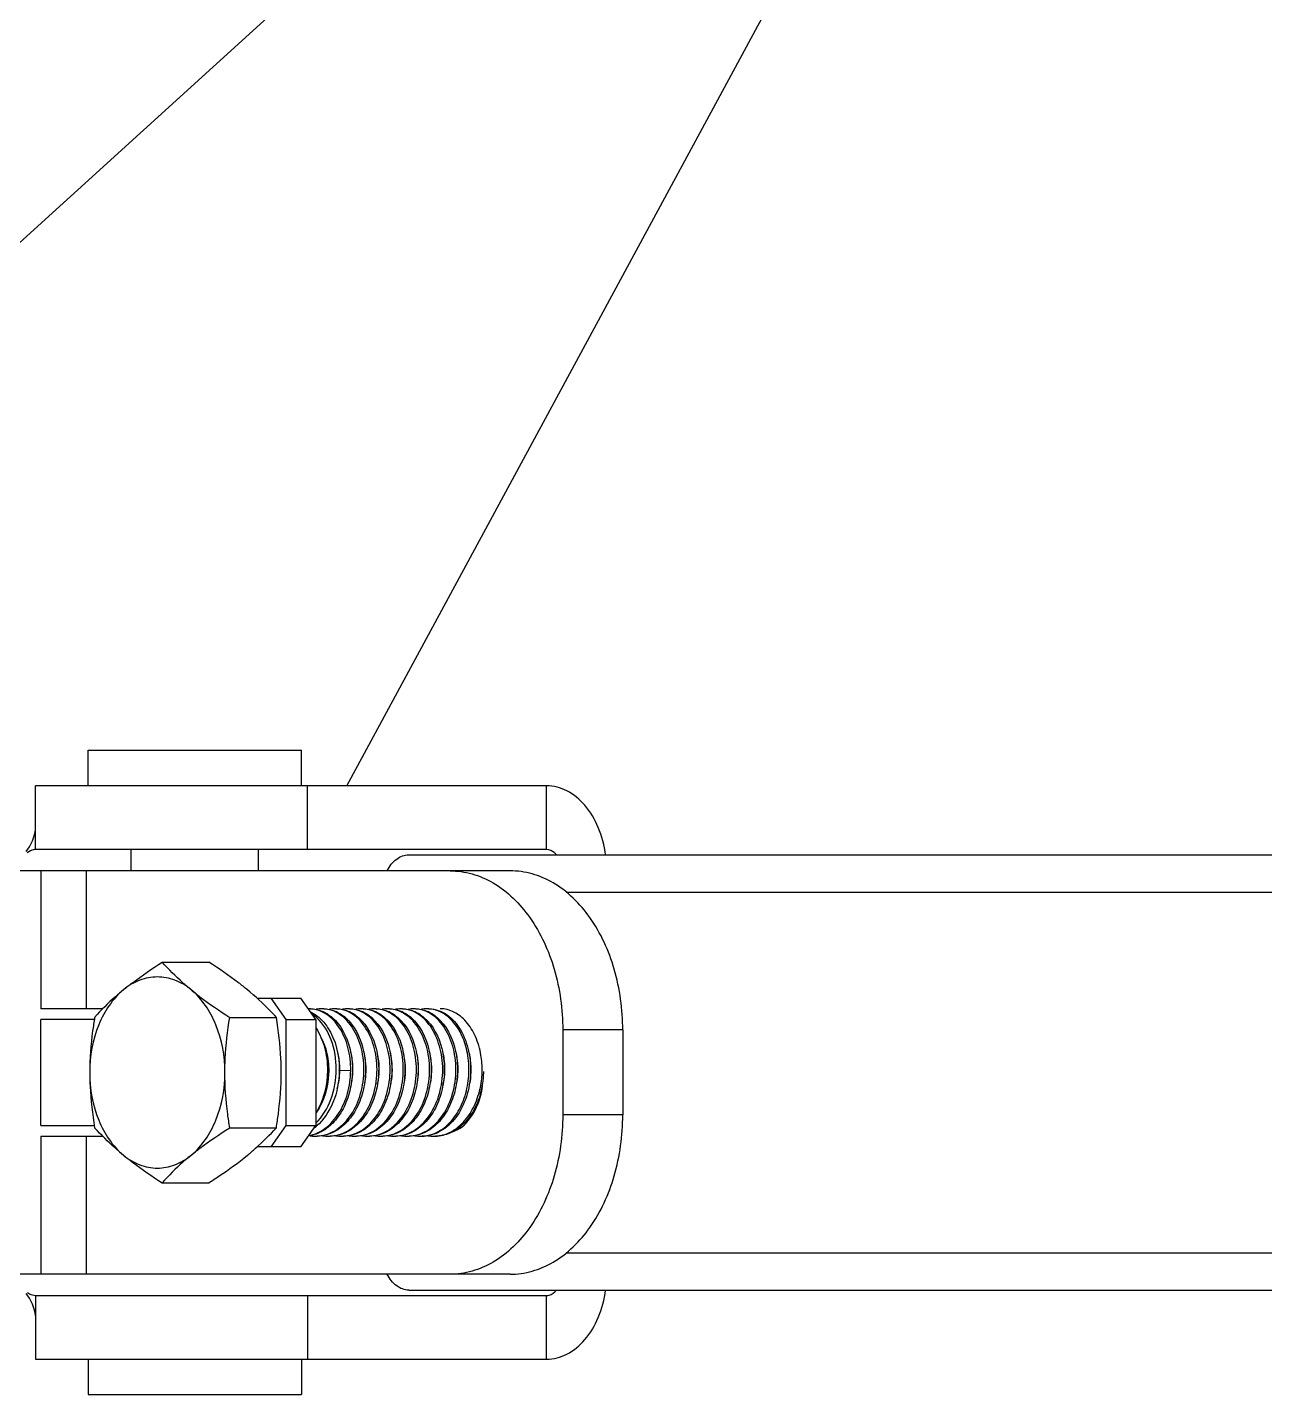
# Model space of a CAD drawing. Extents: x 27938 to 650306, y -92720 to 1524912.
# Drawn here: x 298015 to 299052, y 822323 to 823469 of the extents above; entities that cross this region are included whole.
import ezdxf

# ---------------------------------------------------------------- set-up
doc = ezdxf.new("R2010")
doc.units = 0
doc.header["$LTSCALE"] = 1000
doc.header["$MEASUREMENT"] = 0
doc.layers.add('W_DIM', color=4, linetype='Continuous')
doc.styles.get("Standard").update_dxf_attribs({"font": 'gbenor.shx', "bigfont": 'gbcbig.shx'})
doc.dimstyles.get("Standard").update_dxf_attribs({"dimtxt": 0.18, "dimasz": 0.18, "dimexe": 0.18, "dimexo": 0.0625, "dimgap": 0.09, "dimtad": 0, "dimtih": 1, "dimtoh": 1, "dimdec": 4, "dimzin": 0, "dimdsep": 46, "dimtxsty": 'Standard', "dimcen": 0.09, "dimadec": 0, "dimazin": 0, "dimtfac": 1, "dimtdec": 4, "dimtofl": 0, "dimtmove": 0, "dimatfit": 3, "dimfxl": 1, "dimtolj": 1, "dimtzin": 0, "dimarcsym": 0})

msp = doc.modelspace()

# ---------------------------------------------------------------- linework, layer by layer
at = {"linetype": 'Continuous'}
for p, q in [((298066.3, 822833.3), (298066.3, 822863.1)), ((298244.9, 822833.3), (298244.9, 822863.1)), ((298022.1, 822779.9), (298022.1, 822833.3)), ((298450.4, 822833.3), (298022.1, 822833.3)), ((298250, 822779.9), (298250, 822833.3)), ((298450.4, 822779.9), (298450.4, 822833.3)), ((298450.4, 822779.9), (298022.1, 822779.9)), ((298102.2, 822762.1), (298102.2, 822779.9)), ((298209, 822762.1), (298209, 822779.9)), ((298334.9, 822775.5), (301286.3, 822775.5)), ((298369.5, 822762.1), (297961.5, 822762.1)), ((298026.6, 822762.1), (298026.6, 822646.5)), ((298064.4, 822762.1), (298064.4, 822646.5)), ((298419.8, 822762.1), (298369.5, 822762.1)), ((298466.9, 822744.3), (300976.3, 822744.3)), ((298128.2, 822685.5), (298167.2, 822685.5)), ((298078.3, 822646.5), (298026.6, 822646.5)), ((298207.8, 822655.4), (298244.4, 822655.4)), ((298219.2, 822655.4), (298231.8, 822637.6)), ((298257, 822637.6), (298244.4, 822655.4)), ((298026.6, 822548.6), (298026.6, 822637.6)), ((298071.3, 822637.6), (298026.6, 822637.6)), ((298184.9, 822639.3), (298223.9, 822639.3)), ((298231.8, 822637.6), (298231.8, 822548.6)), ((298231.8, 822637.6), (298257, 822637.6)), ((298257, 822637.6), (298257, 822548.6)), ((298463.9, 822628.7), (298463.9, 822557.5)), ((298514.2, 822628.7), (298463.9, 822628.7)), ((298514.2, 822628.7), (298514.2, 822557.5)), ((298276.8, 822594.4), (298276.6, 822594.4)), ((298286.2, 822594.7), (298276.8, 822594.4)), ((298514.2, 822557.5), (298463.9, 822557.5)), ((298026.6, 822548.6), (298071.3, 822548.6)), ((298184.9, 822546.8), (298223.9, 822546.8)), ((298231.8, 822548.6), (298219.2, 822530.8)), ((298231.8, 822548.6), (298257, 822548.6)), ((298244.4, 822530.8), (298257, 822548.6)), ((298380.4, 822549.8), (298380.3, 822549.8)), ((298026.6, 822539.7), (298026.6, 822424)), ((298026.6, 822539.7), (298078.3, 822539.7)), ((298064.4, 822539.7), (298064.4, 822424)), ((298244.4, 822530.8), (298207.8, 822530.8)), ((298128.2, 822500.6), (298167.2, 822500.6)), ((298466.9, 822441.8), (300976.3, 822441.8)), ((298369.5, 822424), (297961.5, 822424)), ((298419.8, 822424), (298369.5, 822424)), ((298022.1, 822406.2), (298022.1, 822352.8)), ((298022.1, 822406.2), (298450.4, 822406.2)), ((298250, 822406.2), (298250, 822352.8)), ((298334.9, 822410.7), (301286.3, 822410.7)), ((298450.4, 822352.8), (298450.4, 822406.2)), ((298022.1, 822352.8), (298450.4, 822352.8)), ((298066.3, 822352.8), (298066.3, 822323.1)), ((298244.9, 822352.8), (298244.9, 822323.1))]:
    msp.add_line(p, q, dxfattribs=at)
for p, q in [((298066.3, 822863.1), (298244.9, 822863.1)), ((298066.3, 822323.1), (298244.9, 822323.1))]:
    msp.add_line(p, q)
for points in [[(298014.2, 822778.3), (298016.9, 822782.3), (298019.5, 822787.2), (298021, 822791.4), (298021.8, 822794.6), (298022.1, 822796.4), (298022.1, 822796.9)], [(298022.1, 822389.2), (298022.1, 822389.7), (298021.8, 822391.6), (298021, 822394.8), (298019.5, 822399), (298016.9, 822403.9), (298014.2, 822407.9)]]:
    msp.add_lwpolyline(points, dxfattribs=at)
for centre, radius, start, end in [((298251.2, 822622.3), 24.2, 90.0002, 91.1523), ((298251.2, 822622.2), 24.2, 86.7942, 89.9978), ((298262.2, 822621.9), 24.6, 90.048, 101.3296), ((298262.2, 822622.2), 24.2, 86.7948, 89.9978), ((298273.3, 822621.9), 24.6, 90.0486, 101.3889), ((298273.2, 822622.2), 24.2, 86.7953, 89.9977), ((298284.3, 822621.9), 24.6, 90.0485, 101.3698), ((298284.2, 822622.2), 24.2, 86.7955, 89.9977), ((298295.3, 822621.9), 24.6, 90.0482, 101.3466), ((298295.2, 822622.2), 24.2, 86.7949, 89.9977), ((298306.3, 822621.9), 24.6, 90.0488, 101.4019), ((298306.3, 822622.2), 24.2, 86.7954, 89.9977), ((298317.3, 822621.9), 24.6, 90.0485, 101.3836), ((298317.3, 822622.2), 24.2, 86.7954, 89.9977), ((298328.3, 822621.8), 24.6, 90.0523, 102.1493), ((298328.3, 822622.2), 24.2, 86.795, 89.9977), ((298339.3, 822621.9), 24.6, 90.0489, 101.4175), ((298339.3, 822622.2), 24.2, 86.7955, 89.9977), ((298350.3, 822621.9), 24.6, 90.0481, 101.3388), ((298350.3, 822622.2), 24.2, 86.795, 89.9978), ((298323.6, 822595.7), 72.7, 4.1257, 9.4027), ((298321.2, 822595.6), 75.2, 358.1063, 4.1306), ((298201.3, 822595.6), 75.3, 359.1399, 359.3167), ((298213.6, 822595.6), 63.2, 358.9629, 359.1986), ((298321.7, 822595.5), 74.7, 347.2993, 358.0279), ((298320.9, 822595.6), 75.4, 357.9987, 358.1134), ((298322.4, 822595.5), 75.3, 351.1719, 358.0614), ((298322.4, 822595.6), 75.3, 358.0532, 358.7181), ((298247.7, 822595.3), 62.1, 348.7877, 350.256), ((298302.9, 822595.3), 62, 347.8843, 350.3195), ((298313.8, 822595.3), 62.1, 349.0131, 350.0068), ((298325.2, 822595.1), 72.5, 344.3304, 351.1869), ((298324.2, 822589.3), 72.8, 348.6166, 355.814), ((298327.7, 822594.4), 69.9, 344.0044, 344.2949), ((298231.3, 822578.5), 40.1, 307.5195, 310.6239), ((298256.7, 822569.2), 29.5, 260.5385, 269.971), ((298256.7, 822568.9), 29.2, 270.0015, 272.6678), ((298267.7, 822569.2), 29.5, 260.5775, 269.9713), ((298267.7, 822568.9), 29.2, 270.0015, 272.6681), ((298278.7, 822569.2), 29.5, 260.4983, 269.9708), ((298278.7, 822568.9), 29.2, 270.0015, 272.6677), ((298289.8, 822569.2), 29.5, 260.3354, 269.9695), ((298289.7, 822568.9), 29.2, 270.0015, 272.668), ((298300.8, 822569.2), 29.5, 260.555, 269.9711), ((298300.8, 822568.9), 29.2, 270.0015, 272.6678), ((298311.8, 822569.2), 29.5, 260.5143, 269.9708), ((298311.8, 822568.9), 29.2, 270.0015, 272.6677), ((298322.8, 822569.2), 29.5, 260.5593, 269.9712), ((298322.8, 822568.9), 29.2, 270.0015, 272.668), ((298333.8, 822569.2), 29.5, 260.4778, 269.9708), ((298333.8, 822568.9), 29.2, 270.0015, 272.6677), ((298344.8, 822569.2), 29.5, 260.5247, 269.9709), ((298344.8, 822568.9), 29.2, 270.0015, 272.6677), ((298355.8, 822569.2), 29.5, 260.5751, 269.9713), ((298355.8, 822568.9), 29.2, 270.0015, 272.6681)]:
    msp.add_arc(centre, radius, start, end, dxfattribs=at)
for points, knots in [([(298499.8, 822775.5), (298498.8, 822783.3), (298494.9, 822798.2), (298483.9, 822817.1), (298468.7, 822830.1), (298456.3, 822833.3), (298450.4, 822833.3)], [0, 0, 0, 0, 0.287892, 0.552013, 0.786654, 1, 1, 1, 1]), ([(298022.1, 822779.9), (298021.6, 822779.9), (298019.1, 822779.7), (298016.8, 822778.4), (298015.2, 822777.3)], [0, 0, 0, 0, 0.222245, 1, 1, 1, 1]), ([(298316.9, 822762.2), (298318.7, 822766), (298323.5, 822772.5), (298331.3, 822775.5), (298334.9, 822775.5)], [0, 0, 0, 0, 0.538137, 1, 1, 1, 1]), ([(298458.7, 822775.6), (298458.1, 822776.2), (298455.9, 822778.5), (298452.7, 822779.9), (298450.4, 822779.9)], [0, 0, 0, 0, 0.274002, 1, 1, 1, 1]), ([(298369.5, 822762.1), (298375.7, 822762.1), (298388.4, 822760.3), (298413.1, 822749.5), (298439.7, 822722.9), (298459.4, 822679.2), (298463.9, 822645.9), (298463.9, 822628.7)], [0, 0, 0, 0, 0.103597, 0.210948, 0.445697, 0.712571, 1, 1, 1, 1]), ([(298514.2, 822628.7), (298514.2, 822645.9), (298509.7, 822679.2), (298490.1, 822722.9), (298463.4, 822749.5), (298438.7, 822760.3), (298426, 822762.1), (298419.8, 822762.1)], [0, 0, 0, 0, 0.287429, 0.554303, 0.789052, 0.896403, 1, 1, 1, 1]), ([(298095.8, 822662.4), (298098.3, 822664.4), (298108.7, 822672.6), (298119.7, 822680.1), (298128.2, 822685.5)], [0, 0, 0, 0, 0.237123, 1, 1, 1, 1]), ([(298152.5, 822662.4), (298150.1, 822664.3), (298141.6, 822671.6), (298133.7, 822679.5), (298128.2, 822685.5)], [0, 0, 0, 0, 0.268858, 1, 1, 1, 1]), ([(298199.6, 822662.4), (298197.2, 822664.4), (298186.8, 822672.6), (298175.8, 822680.1), (298167.2, 822685.5)], [0, 0, 0, 0, 0.237123, 1, 1, 1, 1]), ([(298152.5, 822662.4), (298148.4, 822665.8), (298139.4, 822671.2), (298124.1, 822674.1), (298108.9, 822671.2), (298099.9, 822665.8), (298095.8, 822662.4)], [0, 0, 0, 0, 0.257487, 0.5, 0.742513, 1, 1, 1, 1]), ([(298095.8, 822662.4), (298086.6, 822654.9), (298071.9, 822632.4), (298067.5, 822606.7), (298067.5, 822593.1)], [0, 0, 0, 0, 0.468341, 1, 1, 1, 1]), ([(298095.8, 822662.4), (298093.5, 822660.5), (298085, 822653.3), (298077.1, 822645.4), (298071.6, 822639.3)], [0, 0, 0, 0, 0.268858, 1, 1, 1, 1]), ([(298152.5, 822662.4), (298154.9, 822660.4), (298165.3, 822652.3), (298176.3, 822644.8), (298184.9, 822639.3)], [0, 0, 0, 0, 0.237123, 1, 1, 1, 1]), ([(298180.8, 822593.1), (298180.8, 822606.7), (298176.3, 822632.4), (298161.7, 822654.9), (298152.5, 822662.4)], [0, 0, 0, 0, 0.531659, 1, 1, 1, 1]), ([(298223.9, 822639.3), (298222.1, 822641.2), (298214.5, 822649.4), (298206.3, 822657), (298199.6, 822662.4)], [0, 0, 0, 0, 0.2325, 1, 1, 1, 1]), ([(298252.6, 822646.5), (298255.8, 822646.5), (298262.5, 822645.1), (298268.2, 822641.3), (298270.8, 822639.1)], [0, 0, 0, 0, 0.482388, 1, 1, 1, 1]), ([(298286.2, 822594.7), (298286.3, 822601.2), (298284.9, 822613.9), (298277.9, 822630.5), (298266.9, 822642.6), (298257.2, 822646.2), (298252.6, 822646.4)], [0, 0, 0, 0, 0.291821, 0.560232, 0.794326, 1, 1, 1, 1]), ([(298258.1, 822539.7), (298263.2, 822540), (298274, 822543.5), (298286.5, 822555.9), (298294.8, 822573.1), (298298.1, 822592.9), (298296.2, 822612.7), (298289.3, 822629.9), (298278.3, 822642.4), (298268.3, 822646.2), (298263.6, 822646.4)], [0, 0, 0, 0, 0.109411, 0.23076, 0.366314, 0.510391, 0.653213, 0.784895, 0.899597, 1, 1, 1, 1]), ([(298263.6, 822646.5), (298266.8, 822646.5), (298273.5, 822645.1), (298279.3, 822641.3), (298281.9, 822639.1)], [0, 0, 0, 0, 0.482394, 1, 1, 1, 1]), ([(298269.1, 822539.7), (298274.2, 822540), (298285, 822543.5), (298297.5, 822555.9), (298305.8, 822573.1), (298309.1, 822592.9), (298307.2, 822612.7), (298300.3, 822629.9), (298289.3, 822642.4), (298279.3, 822646.2), (298274.6, 822646.4)], [0, 0, 0, 0, 0.109411, 0.23076, 0.366309, 0.510386, 0.653207, 0.784895, 0.899597, 1, 1, 1, 1]), ([(298274.6, 822646.5), (298277.8, 822646.5), (298284.6, 822645.1), (298290.3, 822641.3), (298292.9, 822639)], [0, 0, 0, 0, 0.48237, 1, 1, 1, 1]), ([(298280.1, 822539.7), (298285.2, 822540), (298296, 822543.5), (298308.5, 822555.9), (298316.8, 822573.1), (298320.1, 822592.9), (298318.2, 822612.7), (298311.3, 822629.9), (298300.3, 822642.4), (298290.3, 822646.2), (298285.6, 822646.4)], [0, 0, 0, 0, 0.109414, 0.230763, 0.366316, 0.510389, 0.653208, 0.784892, 0.899594, 1, 1, 1, 1]), ([(298285.6, 822646.5), (298288.8, 822646.5), (298295.6, 822645.1), (298301.3, 822641.3), (298303.9, 822639.1)], [0, 0, 0, 0, 0.482394, 1, 1, 1, 1]), ([(298291.1, 822539.7), (298296.2, 822540), (298307, 822543.5), (298319.5, 822555.9), (298327.8, 822573.1), (298331.1, 822592.9), (298329.2, 822612.7), (298322.4, 822629.9), (298311.3, 822642.4), (298301.3, 822646.2), (298296.6, 822646.4)], [0, 0, 0, 0, 0.109411, 0.230759, 0.366311, 0.510389, 0.653212, 0.784896, 0.899598, 1, 1, 1, 1]), ([(298296.6, 822646.5), (298299.8, 822646.5), (298306.6, 822645.1), (298312.3, 822641.3), (298314.9, 822639)], [0, 0, 0, 0, 0.482382, 1, 1, 1, 1]), ([(298302.1, 822539.7), (298307.2, 822540), (298318, 822543.5), (298330.5, 822555.9), (298338.8, 822573.1), (298342.1, 822592.9), (298340.2, 822612.7), (298333.4, 822629.9), (298322.3, 822642.4), (298312.3, 822646.2), (298307.6, 822646.4)], [0, 0, 0, 0, 0.109413, 0.230762, 0.36631, 0.510386, 0.653205, 0.784893, 0.899595, 1, 1, 1, 1]), ([(298307.6, 822646.5), (298310.9, 822646.5), (298317.6, 822645.1), (298323.3, 822641.3), (298325.9, 822639)], [0, 0, 0, 0, 0.482371, 1, 1, 1, 1]), ([(298313.1, 822539.7), (298318.2, 822540), (298329, 822543.5), (298341.6, 822555.9), (298349.8, 822573.1), (298353.2, 822592.9), (298351.2, 822612.7), (298344.4, 822629.9), (298333.3, 822642.4), (298323.3, 822646.2), (298318.6, 822646.4)], [0, 0, 0, 0, 0.109413, 0.230763, 0.366317, 0.51039, 0.65321, 0.784893, 0.899595, 1, 1, 1, 1]), ([(298318.6, 822646.5), (298321.9, 822646.5), (298328.6, 822645.1), (298334.3, 822641.3), (298336.9, 822639.1)], [0, 0, 0, 0, 0.482397, 1, 1, 1, 1]), ([(298324.1, 822539.7), (298329.3, 822540), (298340, 822543.5), (298352.6, 822555.9), (298360.9, 822573.1), (298364.2, 822592.9), (298362.2, 822612.7), (298355.4, 822629.9), (298344.3, 822642.4), (298334.3, 822646.2), (298329.6, 822646.4)], [0, 0, 0, 0, 0.10941, 0.230759, 0.36631, 0.510388, 0.653211, 0.784896, 0.899598, 1, 1, 1, 1]), ([(298329.7, 822646.5), (298332.9, 822646.5), (298339.6, 822645.1), (298345.3, 822641.3), (298347.9, 822639)], [0, 0, 0, 0, 0.482371, 1, 1, 1, 1]), ([(298335.1, 822539.7), (298340.3, 822540), (298351.1, 822543.5), (298363.6, 822555.9), (298371.9, 822573.1), (298375.2, 822592.9), (298373.3, 822612.7), (298366.4, 822629.9), (298355.3, 822642.4), (298345.3, 822646.2), (298340.6, 822646.4)], [0, 0, 0, 0, 0.109414, 0.230762, 0.366312, 0.510386, 0.653204, 0.784891, 0.899595, 1, 1, 1, 1]), ([(298340.7, 822646.5), (298343.9, 822646.5), (298350.6, 822645.1), (298356.3, 822641.3), (298358.9, 822639)], [0, 0, 0, 0, 0.48238, 1, 1, 1, 1]), ([(298351.7, 822646.5), (298354, 822646.5), (298358.9, 822645.7), (298368.3, 822641.4), (298378.4, 822630.7), (298385.5, 822613.2), (298387.6, 822593), (298384.2, 822572.8), (298375.6, 822555.3), (298362.5, 822542.9), (298351.4, 822539.7), (298346.2, 822539.7)], [0, 0, 0, 0, 0.049449, 0.100956, 0.214949, 0.346477, 0.489675, 0.634208, 0.769827, 0.890789, 1, 1, 1, 1]), ([(298368.8, 822638.8), (298366.4, 822641), (298361, 822644.7), (298354.7, 822646.3), (298351.7, 822646.4)], [0, 0, 0, 0, 0.517722, 1, 1, 1, 1]), ([(298395.4, 822607.6), (298394.5, 822613), (298391.6, 822623), (298383.9, 822635.7), (298373.6, 822644.3), (298365.2, 822646.5), (298361.3, 822646.5)], [0, 0, 0, 0, 0.291651, 0.555731, 0.788679, 1, 1, 1, 1]), ([(298071.6, 822639.3), (298071, 822635.5), (298068.7, 822620.2), (298067.5, 822604.7), (298067.5, 822593.1)], [0, 0, 0, 0, 0.248681, 1, 1, 1, 1]), ([(298180.8, 822593.1), (298180.8, 822597), (298181.1, 822612.5), (298183, 822627.9), (298184.9, 822639.3)], [0, 0, 0, 0, 0.251248, 1, 1, 1, 1]), ([(298228, 822593.1), (298228, 822597), (298227.6, 822612.5), (298225.8, 822627.9), (298223.9, 822639.3)], [0, 0, 0, 0, 0.251248, 1, 1, 1, 1]), ([(298270.8, 822639.1), (298278, 822632.8), (298285.3, 822618.5), (298288.2, 822598.2), (298286.9, 822581.6), (298282.2, 822566.2), (298274.3, 822553.1), (298263.8, 822543.7), (298255.2, 822540.5), (298251, 822540)], [0, 0, 0, 0, 0.238806, 0.375378, 0.515068, 0.651187, 0.778286, 0.893865, 1, 1, 1, 1]), ([(298252.6, 822643.9), (298253.2, 822643.6), (298255.8, 822642.2), (298258.2, 822640.5), (298259.8, 822639.1)], [0, 0, 0, 0, 0.243018, 1, 1, 1, 1]), ([(298257, 822550.5), (298262.6, 822556), (298271.3, 822570.7), (298275.5, 822595.5), (298271.7, 822619.8), (298263.4, 822633.7), (298258.1, 822638.7)], [0, 0, 0, 0, 0.245715, 0.512956, 0.773315, 1, 1, 1, 1]), ([(298281.9, 822639.1), (298289.3, 822632.5), (298296.7, 822617.4), (298299.3, 822596.2), (298297.5, 822579.1), (298292, 822563.3), (298283.1, 822550.5), (298271.5, 822541.8), (298262.4, 822539.7), (298258.1, 822539.7)], [0, 0, 0, 0, 0.241302, 0.379446, 0.520006, 0.655788, 0.781304, 0.89482, 1, 1, 1, 1]), ([(298259.8, 822639.1), (298262.5, 822636.7), (298273, 822624.2), (298276.8, 822607.1), (298276.6, 822594.7)], [0, 0, 0, 0, 0.224306, 1, 1, 1, 1]), ([(298292.9, 822639), (298300.3, 822632.5), (298307.7, 822617.4), (298310.3, 822596.2), (298308.5, 822579), (298303, 822563.3), (298294.1, 822550.5), (298282.5, 822541.8), (298273.4, 822539.7), (298269.1, 822539.7)], [0, 0, 0, 0, 0.241317, 0.379461, 0.520014, 0.655792, 0.781306, 0.894819, 1, 1, 1, 1]), ([(298303.9, 822639.1), (298311.3, 822632.5), (298318.8, 822617.4), (298321.3, 822596.2), (298319.5, 822579.1), (298314, 822563.3), (298305.1, 822550.5), (298293.5, 822541.8), (298284.4, 822539.7), (298280.1, 822539.7)], [0, 0, 0, 0, 0.24129, 0.379435, 0.519998, 0.655783, 0.781305, 0.89482, 1, 1, 1, 1]), ([(298314.9, 822639), (298322.3, 822632.5), (298329.8, 822617.4), (298332.3, 822596.2), (298330.5, 822579.1), (298325, 822563.3), (298316.1, 822550.5), (298304.5, 822541.8), (298295.4, 822539.7), (298291.1, 822539.7)], [0, 0, 0, 0, 0.241312, 0.379455, 0.520012, 0.655791, 0.781305, 0.89482, 1, 1, 1, 1]), ([(298325.9, 822639), (298333.3, 822632.5), (298340.8, 822617.4), (298343.3, 822596.2), (298341.5, 822579), (298336, 822563.3), (298327.1, 822550.5), (298315.5, 822541.8), (298306.5, 822539.7), (298302.1, 822539.7)], [0, 0, 0, 0, 0.241314, 0.379459, 0.520012, 0.655791, 0.781307, 0.89482, 1, 1, 1, 1]), ([(298336.9, 822639.1), (298344.3, 822632.5), (298351.8, 822617.4), (298354.3, 822596.2), (298352.5, 822579.1), (298347, 822563.3), (298338.1, 822550.5), (298326.5, 822541.8), (298317.5, 822539.7), (298313.1, 822539.7)], [0, 0, 0, 0, 0.241291, 0.379436, 0.519999, 0.655783, 0.781305, 0.89482, 1, 1, 1, 1]), ([(298347.9, 822639), (298355.4, 822632.5), (298362.8, 822617.4), (298365.3, 822596.2), (298363.5, 822579), (298358, 822563.3), (298349.1, 822550.5), (298337.6, 822541.8), (298328.5, 822539.7), (298324.1, 822539.7)], [0, 0, 0, 0, 0.241321, 0.379464, 0.520018, 0.655795, 0.781306, 0.894819, 1, 1, 1, 1]), ([(298358.9, 822639), (298366.4, 822632.5), (298373.8, 822617.4), (298376.3, 822596.2), (298374.6, 822579.1), (298369, 822563.3), (298360.1, 822550.5), (298348.6, 822541.8), (298339.5, 822539.7), (298335.2, 822539.7)], [0, 0, 0, 0, 0.241301, 0.379446, 0.520004, 0.655787, 0.781306, 0.894819, 1, 1, 1, 1]), ([(298346.2, 822539.7), (298350.4, 822539.9), (298359.3, 822542.4), (298370.5, 822551.3), (298379, 822564.1), (298384.3, 822579.7), (298385.9, 822596.6), (298383.4, 822617.5), (298376.1, 822632.3), (298368.8, 822638.8)], [0, 0, 0, 0, 0.105385, 0.219488, 0.34542, 0.481197, 0.621395, 0.759049, 1, 1, 1, 1]), ([(298257.1, 822630.4), (298260.3, 822625.4), (298265.2, 822613.8), (298268.3, 822589.1), (298263.6, 822569.5), (298257, 822558.8)], [0, 0, 0, 0, 0.237857, 0.495496, 1, 1, 1, 1]), ([(298260.5, 822623.9), (298263.2, 822619.3), (298267.1, 822608.6), (298268.9, 822586.3), (298263.9, 822568.9), (298257.6, 822559.7)], [0, 0, 0, 0, 0.239537, 0.497847, 1, 1, 1, 1]), ([(298275.1, 822609.9), (298275.4, 822608.7), (298276.5, 822603.7), (298276.9, 822598.5), (298276.8, 822594.7)], [0, 0, 0, 0, 0.245441, 1, 1, 1, 1]), ([(298286.5, 822608.2), (298286.9, 822606.3), (298288.2, 822598.6), (298287.9, 822590.6), (298286.9, 822584.8)], [0, 0, 0, 0, 0.24614, 1, 1, 1, 1]), ([(298297.5, 822608.3), (298297.9, 822606.4), (298299.2, 822598.6), (298298.9, 822590.6), (298297.9, 822584.8)], [0, 0, 0, 0, 0.246098, 1, 1, 1, 1]), ([(298308.4, 822608.7), (298308.9, 822606.8), (298310.2, 822598.9), (298310, 822590.8), (298308.9, 822584.8)], [0, 0, 0, 0, 0.245865, 1, 1, 1, 1]), ([(298319.3, 822609.3), (298319.8, 822607.2), (298321.3, 822598.3), (298320.9, 822589.1), (298319.5, 822582.5)], [0, 0, 0, 0, 0.245825, 1, 1, 1, 1]), ([(298330.2, 822609.8), (298330.7, 822607.7), (298332.3, 822599.2), (298332, 822590.4), (298330.8, 822584)], [0, 0, 0, 0, 0.2454, 1, 1, 1, 1]), ([(298341.5, 822608.4), (298342, 822606.5), (298343.2, 822598.6), (298343, 822590.5), (298341.9, 822584.6)], [0, 0, 0, 0, 0.246065, 1, 1, 1, 1]), ([(298352.6, 822608.2), (298353, 822606.3), (298354.2, 822598.5), (298354, 822590.6), (298353, 822584.8)], [0, 0, 0, 0, 0.246155, 1, 1, 1, 1]), ([(298363.6, 822608.3), (298364, 822606.5), (298365.2, 822598.7), (298365, 822590.7), (298364, 822584.9)], [0, 0, 0, 0, 0.246058, 1, 1, 1, 1]), ([(298374.5, 822608.9), (298374.9, 822607), (298376.3, 822598.9), (298376, 822590.6), (298375, 822584.6)], [0, 0, 0, 0, 0.245788, 1, 1, 1, 1]), ([(298385.4, 822609.4), (298385.8, 822607.4), (298387.3, 822598.8), (298387, 822589.9), (298385.8, 822583.5)], [0, 0, 0, 0, 0.245648, 1, 1, 1, 1]), ([(298067.5, 822593.1), (298067.5, 822589.2), (298067.9, 822573.7), (298069.7, 822558.3), (298071.6, 822546.8)], [0, 0, 0, 0, 0.251248, 1, 1, 1, 1]), ([(298067.5, 822593.1), (298067.5, 822579.5), (298071.9, 822553.7), (298086.6, 822531.3), (298095.8, 822523.7)], [0, 0, 0, 0, 0.531659, 1, 1, 1, 1]), ([(298152.5, 822523.7), (298161.7, 822531.3), (298176.3, 822553.7), (298180.8, 822579.5), (298180.8, 822593.1)], [0, 0, 0, 0, 0.468341, 1, 1, 1, 1]), ([(298184.9, 822546.8), (298184.2, 822550.6), (298181.9, 822566), (298180.8, 822581.5), (298180.8, 822593.1)], [0, 0, 0, 0, 0.248681, 1, 1, 1, 1]), ([(298223.9, 822546.8), (298224.5, 822550.6), (298226.8, 822566), (298228, 822581.5), (298228, 822593.1)], [0, 0, 0, 0, 0.248681, 1, 1, 1, 1]), ([(298251.2, 822540.2), (298256.1, 822541.2), (298266, 822545.8), (298277.2, 822558.7), (298284.4, 822575.6), (298286.2, 822588.2), (298286.2, 822594.7)], [0, 0, 0, 0, 0.215857, 0.456017, 0.721227, 1, 1, 1, 1]), ([(298276.6, 822594.4), (298276.5, 822585.5), (298273.3, 822568.3), (298263.6, 822553.4), (298257.4, 822548.1)], [0, 0, 0, 0, 0.525716, 1, 1, 1, 1]), ([(298357.2, 822539.7), (298361.4, 822539.9), (298370.2, 822542.3), (298381.3, 822551.1), (298389.8, 822563.7), (298393.3, 822573.8), (298394.5, 822579.1)], [0, 0, 0, 0, 0.219273, 0.456424, 0.717944, 1, 1, 1, 1]), ([(298394.9, 822575.2), (298394.2, 822572.7), (298391, 822563.4), (298385.6, 822554.8), (298380.4, 822549.8)], [0, 0, 0, 0, 0.264817, 1, 1, 1, 1]), ([(298381.3, 822548.9), (298382.9, 822550.5), (298389.5, 822558), (298393.7, 822567.5), (298395.6, 822574.9)], [0, 0, 0, 0, 0.23319, 1, 1, 1, 1]), ([(298463.9, 822557.5), (298463.9, 822540.3), (298459.4, 822506.9), (298439.7, 822463.2), (298413.1, 822436.6), (298388.4, 822425.8), (298375.7, 822424), (298369.5, 822424)], [0, 0, 0, 0, 0.287429, 0.554303, 0.789052, 0.896403, 1, 1, 1, 1]), ([(298419.8, 822424), (298426, 822424), (298438.7, 822425.8), (298463.4, 822436.6), (298490.1, 822463.2), (298509.7, 822506.9), (298514.2, 822540.3), (298514.2, 822557.5)], [0, 0, 0, 0, 0.103597, 0.210948, 0.445697, 0.712571, 1, 1, 1, 1]), ([(298095.8, 822523.7), (298093.5, 822525.6), (298085, 822532.9), (298077.1, 822540.8), (298071.6, 822546.8)], [0, 0, 0, 0, 0.268858, 1, 1, 1, 1]), ([(298152.5, 822523.7), (298154.9, 822525.7), (298165.3, 822533.9), (298176.3, 822541.4), (298184.9, 822546.8)], [0, 0, 0, 0, 0.237123, 1, 1, 1, 1]), ([(298199.6, 822523.7), (298202, 822525.6), (298210.5, 822532.9), (298218.4, 822540.8), (298223.9, 822546.8)], [0, 0, 0, 0, 0.268858, 1, 1, 1, 1]), ([(298380.3, 822549.8), (298377.1, 822546.7), (298370, 822541.6), (298361.3, 822539.7), (298357.2, 822539.7)], [0, 0, 0, 0, 0.517736, 1, 1, 1, 1]), ([(298371.6, 822543.3), (298372.4, 822543.6), (298375.9, 822545), (298379.1, 822547.1), (298381.3, 822548.9)], [0, 0, 0, 0, 0.242775, 1, 1, 1, 1]), ([(298095.8, 822523.7), (298098.3, 822521.7), (298108.7, 822513.6), (298119.7, 822506.1), (298128.2, 822500.6)], [0, 0, 0, 0, 0.237123, 1, 1, 1, 1]), ([(298095.8, 822523.7), (298099.9, 822520.4), (298108.9, 822515), (298124.1, 822512), (298139.4, 822515), (298148.4, 822520.4), (298152.5, 822523.7)], [0, 0, 0, 0, 0.257487, 0.5, 0.742513, 1, 1, 1, 1]), ([(298152.5, 822523.7), (298150.1, 822521.8), (298141.6, 822514.6), (298133.7, 822506.7), (298128.2, 822500.6)], [0, 0, 0, 0, 0.268858, 1, 1, 1, 1]), ([(298167.2, 822500.6), (298170.2, 822502.5), (298181.3, 822509.8), (298192, 822517.5), (298199.6, 822523.7)], [0, 0, 0, 0, 0.261287, 1, 1, 1, 1]), ([(298334.9, 822410.7), (298331.3, 822410.7), (298323.5, 822413.7), (298318.7, 822420.2), (298316.9, 822423.9)], [0, 0, 0, 0, 0.461863, 1, 1, 1, 1]), ([(298015.2, 822408.8), (298015.8, 822408.4), (298017.9, 822407.1), (298020.4, 822406.2), (298022.1, 822406.2)], [0, 0, 0, 0, 0.289589, 1, 1, 1, 1]), ([(298450.4, 822352.8), (298456.3, 822352.8), (298468.7, 822356.1), (298483.9, 822369.1), (298494.9, 822388), (298498.8, 822402.8), (298499.8, 822410.7)], [0, 0, 0, 0, 0.213346, 0.447987, 0.712108, 1, 1, 1, 1]), ([(298450.4, 822406.2), (298451.2, 822406.2), (298454.3, 822406.6), (298457.1, 822408.7), (298458.7, 822410.6)], [0, 0, 0, 0, 0.236834, 1, 1, 1, 1])]:
    msp.add_open_spline(points, degree=3, knots=knots, dxfattribs=at)
for points in [[(298258.1, 822638.7), (298256.9, 822639.8), (298255.6, 822640.8), (298254.2, 822641.7)], [(298276.8, 822594.4), (298276.7, 822589.3), (298276, 822584.2), (298274.7, 822579.2)]]:
    msp.add_open_spline(points, degree=3, dxfattribs=at)

# ---------------------------------------------------------------- leaders
at = {"layer": 'W_DIM', "color": 7}
for points in [[(297935.3, 823222), (299031.1, 824217.2)], [(298282.9, 822833.3), (299031.1, 824217.2)]]:
    msp.add_leader(points, dimstyle='Standard', override={"dimgap": 20}, dxfattribs=at)

doc.saveas('drawing.dxf')
